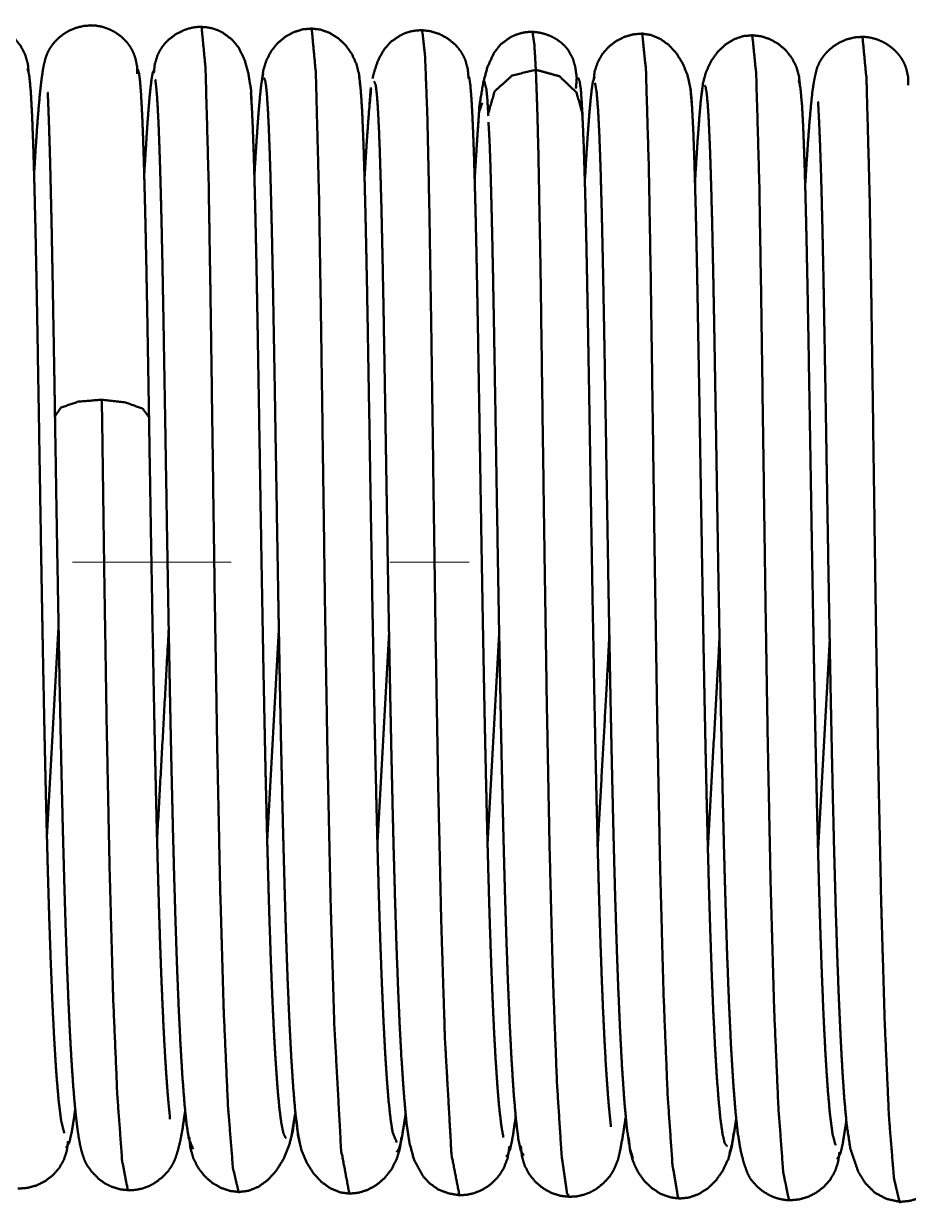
# Paper-space layout 'Layout1' of a CAD drawing. Header units: millimetres. Extents: x 0 to 420, y 0 to 297.
# Drawn here: x 198.76 to 204.38, y 237.64 to 245.13 of the extents above; entities that cross this region are included whole.
import ezdxf

# ---------------------------------------------------------------- set-up
doc = ezdxf.new("R2010")
doc.units = ezdxf.units.MM
doc.layers.add('170', color=7, linetype='Continuous', true_color=0xffffff)

psp = doc.layouts.get("Layout1")

# ---------------------------------------------------------------- linework, layer by layer
at = {"layer": '170', "color": 155, "linetype": 'Continuous', "lineweight": 50}
for p, q in [((200.9668, 244.7215), (200.9592, 244.6167)), ((201.6747, 244.6245), (201.6562, 244.5733)), ((198.9089, 239.9563), (198.9828, 241.2962)), ((200.3826, 241.2768), (200.3085, 239.9341)), ((201.0824, 241.2642), (201.0085, 239.9244)), ((201.7823, 241.2538), (201.7083, 239.9126)), ((203.8081, 239.8838), (203.882, 241.2217)), ((200.4585, 238.0353), (200.4869, 238.2046))]:
    psp.add_line(p, q, dxfattribs=at)
at = {"layer": '170', "color": 193, "linetype": 'Continuous', "lineweight": 13}
for p, q in [((200.0786, 241.7056), (199.0703, 241.7056)), ((200.0786, 241.7056), (199.0703, 241.7056)), ((201.591, 241.7056), (201.0869, 241.7056)), ((201.591, 241.7056), (201.0869, 241.7056))]:
    psp.add_line(p, q, dxfattribs=at)
at = {"layer": '170', "color": 155, "linetype": 'Continuous', "lineweight": 50}
for points, knots in [([(198.7936, 244.8053), (198.7877, 244.8702), (198.7709, 244.9298), (198.7424, 244.9853), (198.7039, 245.0339), (198.6564, 245.0741), (198.6032, 245.1036), (198.5464, 245.1218), (198.4857, 245.1287)], [0, 0, 0.131436, 0.256664, 0.382564, 0.507773, 0.633354, 0.756191, 0.876713, 1, 1]), ([(199.1969, 245.1176), (199.1416, 245.1135), (199.0897, 245.1006), (199.0487, 245.0828), (199.011, 245.0597), (198.9841, 245.0382), (198.9604, 245.0147), (198.9447, 244.9958), (198.9319, 244.9776), (198.9244, 244.9655), (198.9188, 244.9551), (198.9115, 244.9402), (198.9073, 244.9296), (198.9029, 244.9174), (198.8988, 244.9047), (198.8893, 244.868), (198.8823, 244.8292), (198.8733, 244.766), (198.8649, 244.6919), (198.8547, 244.5801), (198.8448, 244.4494), (198.8359, 244.3162), (198.8268, 244.1675), (198.8268, 244.1671)], [0, 0, 0.048875, 0.096015, 0.135385, 0.17434, 0.204698, 0.234143, 0.255747, 0.275392, 0.28791, 0.298321, 0.312944, 0.322994, 0.334436, 0.346124, 0.379551, 0.414288, 0.470547, 0.536307, 0.635263, 0.750716, 0.868381, 0.999653, 1, 1]), ([(199.4813, 244.8088), (199.4815, 244.8562), (199.4706, 244.9083), (199.4623, 244.9331), (199.4511, 244.9584), (199.4372, 244.9825), (199.4199, 245.0061), (199.3996, 245.0284), (199.3765, 245.0491), (199.3502, 245.0681), (199.3219, 245.0845), (199.29, 245.0985), (199.2573, 245.1089), (199.2215, 245.1156), (199.1854, 245.1177)], [0, 0, 0.098942, 0.209834, 0.264343, 0.322051, 0.380206, 0.441091, 0.503964, 0.568478, 0.636272, 0.704518, 0.777102, 0.848545, 0.924543, 1, 1]), ([(199.8964, 245.1079), (199.8667, 245.1072), (199.8375, 245.1037), (199.8085, 245.097), (199.7803, 245.0876), (199.727, 245.0608), (199.6798, 245.0246), (199.6591, 245.0033), (199.6407, 244.98), (199.625, 244.9549), (199.6119, 244.9285), (199.5943, 244.8725), (199.5878, 244.8125)], [0, 0, 0.062513, 0.124471, 0.186931, 0.249592, 0.375048, 0.500374, 0.562749, 0.625146, 0.687485, 0.749591, 0.8731, 1, 1]), ([(200.2106, 244.587), (200.2057, 244.7063), (200.1875, 244.8171), (200.1646, 244.8985), (200.1276, 244.9745), (200.086, 245.026), (200.0239, 245.072), (199.9937, 245.0869), (199.9579, 245.0986), (199.9238, 245.1048), (199.8855, 245.108)], [0, 0, 0.173372, 0.336499, 0.459218, 0.581954, 0.678018, 0.790235, 0.839159, 0.893807, 0.944069, 1, 1]), ([(199.8912, 245.108), (199.9164, 244.8437), (199.9363, 244.1116), (199.9486, 243.3603), (199.9744, 241.5184), (199.9902, 240.5539), (200.009, 239.6458), (200.0318, 238.8587), (200.0589, 238.2511), (200.0906, 237.8571), (200.1265, 237.7047), (200.1289, 237.7038)], [0, 0, 0.035806, 0.134586, 0.235924, 0.484383, 0.614488, 0.736992, 0.843196, 0.925229, 0.978538, 0.999656, 1, 1]), ([(200.5967, 245.0975), (200.5354, 245.0922), (200.4774, 245.0746), (200.4228, 245.0447), (200.3736, 245.0032), (200.333, 244.9523), (200.3022, 244.8934), (200.283, 244.8296), (200.2744, 244.7594)], [0, 0, 0.118932, 0.235941, 0.356142, 0.480619, 0.606252, 0.734638, 0.86344, 1, 1]), ([(200.8995, 244.7283), (200.8927, 244.8036), (200.8751, 244.8722), (200.8458, 244.9358), (200.8065, 244.991), (200.7581, 245.0365), (200.7042, 245.0698), (200.6464, 245.0903), (200.5849, 245.0976)], [0, 0, 0.140695, 0.272547, 0.402896, 0.528989, 0.65261, 0.770655, 0.884686, 1, 1]), ([(200.5909, 245.0976), (200.6172, 244.8128), (200.6377, 244.0197), (200.65, 243.2494), (200.676, 241.3906), (200.6921, 240.4298), (200.7115, 239.5331), (200.7347, 238.7644), (200.7776, 237.9738), (200.83, 237.6932)], [0, 0, 0.038585, 0.145615, 0.24954, 0.500315, 0.629947, 0.750936, 0.854689, 0.961493, 1, 1]), ([(201.2963, 245.0869), (201.258, 245.0849), (201.2237, 245.0798), (201.1879, 245.0693), (201.1571, 245.0556), (201.0943, 245.0131), (201.0511, 244.9647), (201.0124, 244.8947), (200.9875, 244.8205), (200.9773, 244.7789)], [0, 0, 0.078871, 0.150425, 0.227138, 0.29663, 0.452669, 0.58618, 0.750876, 0.912016, 1, 1]), ([(201.5876, 244.7807), (201.5826, 244.8413), (201.5663, 244.8981), (201.5538, 244.9251), (201.5387, 244.9508), (201.5209, 244.9747), (201.5007, 244.9967), (201.454, 245.0347), (201.4014, 245.0631), (201.3454, 245.0804), (201.2853, 245.0871)], [0, 0, 0.127102, 0.250622, 0.312854, 0.375202, 0.437648, 0.500098, 0.625996, 0.750975, 0.87365, 1, 1]), ([(201.291, 245.087), (201.2927, 245.0859), (201.3108, 244.931), (201.3259, 244.5347), (201.3391, 243.9251), (201.3514, 243.1366), (201.3777, 241.2629), (201.3942, 240.3067), (201.4139, 239.4224), (201.4377, 238.6727), (201.4792, 237.9431), (201.5296, 237.6828)], [0, 0, 0.000267, 0.021301, 0.074796, 0.15704, 0.26342, 0.516188, 0.645181, 0.764499, 0.86567, 0.964248, 1, 1]), ([(201.9959, 245.076), (201.9769, 245.0758), (201.9591, 245.0747), (201.9404, 245.0722), (201.9233, 245.0686), (201.8865, 245.0573), (201.8563, 245.0435), (201.7905, 244.9959), (201.7485, 244.9413), (201.7078, 244.8528), (201.681, 244.754), (201.6568, 244.6086), (201.6462, 244.4447)], [0, 0, 0.023608, 0.04572, 0.069076, 0.090773, 0.138534, 0.179653, 0.280362, 0.365801, 0.486594, 0.613476, 0.796363, 1, 1]), ([(202.2698, 244.716), (202.2749, 244.7843), (202.265, 244.8553), (202.2496, 244.9084), (202.2181, 244.964), (202.1997, 244.9856), (202.176, 245.0075), (202.1516, 245.0255), (202.1222, 245.0425), (202.1072, 245.0496), (202.0913, 245.0561), (202.075, 245.0618), (202.0582, 245.0666), (202.0406, 245.0705), (202.0231, 245.0733), (202.0046, 245.0751), (201.9864, 245.0757)], [0, 0, 0.130376, 0.266817, 0.372095, 0.493768, 0.547698, 0.609123, 0.66696, 0.731487, 0.763046, 0.795745, 0.828597, 0.86194, 0.896203, 0.930003, 0.965355, 1, 1]), ([(201.9921, 245.0757), (201.9949, 245.0705), (202.0056, 244.9948), (202.0151, 244.8351)], [0, 0, 0.024017, 0.339619, 1, 1]), ([(202.6959, 245.0652), (202.6353, 245.0603), (202.5784, 245.0444), (202.5247, 245.0173), (202.4764, 244.9798), (202.4368, 244.9339), (202.4071, 244.8812), (202.3888, 244.8241), (202.3815, 244.762)], [0, 0, 0.125299, 0.247313, 0.371375, 0.497418, 0.622554, 0.747249, 0.870983, 1, 1]), ([(203.0051, 244.6259), (202.9976, 244.7161), (202.9794, 244.7978), (202.9494, 244.8732), (202.9094, 244.9383), (202.8603, 244.9921), (202.8056, 245.0316), (202.7471, 245.0561), (202.6848, 245.0654)], [0, 0, 0.151161, 0.291044, 0.426774, 0.554438, 0.676073, 0.788757, 0.894823, 1, 1]), ([(202.9297, 237.6622), (202.9181, 237.673), (202.8831, 237.8782), (202.8524, 238.3208), (202.8262, 238.9693), (202.8043, 239.7866), (202.7862, 240.7125), (202.771, 241.6811), (202.7456, 243.4892), (202.7331, 244.2053), (202.7144, 244.8357), (202.691, 245.0652)], [0, 0, 0.002136, 0.030209, 0.090046, 0.177579, 0.287839, 0.41273, 0.543379, 0.78725, 0.883845, 0.968891, 1, 1]), ([(203.3963, 245.055), (203.3342, 245.0493), (203.2755, 245.0294), (203.2201, 244.9955), (203.17, 244.9483), (203.1286, 244.8903), (203.0969, 244.8227), (203.0768, 244.7491), (203.0672, 244.6678)], [0, 0, 0.110807, 0.22118, 0.336607, 0.459114, 0.58581, 0.718643, 0.854279, 1, 1]), ([(203.6937, 244.7258), (203.6876, 244.792), (203.6706, 244.8528), (203.642, 244.9094), (203.6033, 244.9588), (203.5556, 244.9997), (203.5023, 245.0298), (203.4453, 245.0483), (203.3845, 245.0552)], [0, 0, 0.132707, 0.258818, 0.385342, 0.510669, 0.635986, 0.758159, 0.877792, 1, 1]), ([(203.6296, 237.6514), (203.6225, 237.6551), (203.587, 237.8302), (203.5558, 238.2452), (203.529, 238.8706), (203.5066, 239.6709), (203.4881, 240.587), (203.4726, 241.5536), (203.447, 243.3818), (203.4346, 244.1182), (203.415, 244.8103), (203.3903, 245.0552)], [0, 0, 0.001084, 0.025176, 0.081293, 0.165702, 0.273664, 0.397217, 0.527581, 0.774125, 0.873447, 0.966805, 1, 1]), ([(204.0957, 245.0448), (204.0404, 245.0408), (203.9884, 245.0278), (203.9475, 245.0099), (203.9097, 244.9868), (203.8829, 244.9654), (203.8592, 244.9417), (203.8436, 244.9229), (203.8307, 244.9048), (203.8235, 244.893), (203.8178, 244.8825), (203.8031, 244.8514), (203.798, 244.8329), (203.7902, 244.7991), (203.7816, 244.7584), (203.7721, 244.6946), (203.7645, 244.6224), (203.7546, 244.5119), (203.7446, 244.3825), (203.7357, 244.251), (203.7268, 244.105), (203.7261, 244.0945)], [0, 0, 0.048901, 0.09615, 0.135493, 0.174514, 0.204759, 0.234273, 0.255804, 0.275397, 0.287604, 0.298116, 0.328434, 0.345354, 0.375923, 0.412602, 0.469418, 0.533426, 0.631172, 0.745583, 0.861791, 0.990729, 1, 1]), ([(204.3815, 244.7382), (204.3813, 244.7851), (204.3704, 244.836), (204.362, 244.8607), (204.3508, 244.8857), (204.3367, 244.9098), (204.3194, 244.9331), (204.299, 244.9555), (204.276, 244.976), (204.2496, 244.9951), (204.2213, 245.0115), (204.1894, 245.0256), (204.1567, 245.0359), (204.1209, 245.0427), (204.0847, 245.045)], [0, 0, 0.098248, 0.207074, 0.261685, 0.319087, 0.37761, 0.43836, 0.501744, 0.566269, 0.63461, 0.703035, 0.776028, 0.84785, 0.92416, 1, 1]), ([(204.3289, 237.6406), (204.3269, 237.641), (204.2909, 237.7858), (204.2592, 238.1728), (204.2319, 238.7744), (204.209, 239.557), (204.19, 240.4623), (204.1742, 241.426), (204.1484, 243.2723), (204.136, 244.0284), (204.1159, 244.7765), (204.0904, 245.0449)], [0, 0, 0.000273, 0.020396, 0.072759, 0.153978, 0.259569, 0.381695, 0.511679, 0.760714, 0.8627, 0.963629, 1, 1]), ([(199.0185, 238.0789), (199.0001, 238.1525), (198.9827, 238.2876), (198.968, 238.463), (198.9541, 238.6872), (198.9425, 238.9263), (198.9317, 239.1985), (198.9227, 239.4631), (198.9143, 239.7472), (198.9074, 240.0063), (198.9009, 240.2757), (198.8956, 240.5091), (198.8906, 240.7474), (198.8829, 241.1412), (198.8773, 241.4525), (198.8712, 241.8031), (198.864, 242.2371), (198.8557, 242.7415), (198.8463, 243.2903), (198.8409, 243.5772), (198.8354, 243.8403), (198.829, 244.1047), (198.8224, 244.3326), (198.8146, 244.5409), (198.8062, 244.6967), (198.7961, 244.8027), (198.7851, 244.841)], [0, 0, 0.0112, 0.031315, 0.057317, 0.090489, 0.125854, 0.166087, 0.20519, 0.247172, 0.285442, 0.325252, 0.359726, 0.394935, 0.453102, 0.499093, 0.550879, 0.615, 0.6895, 0.770574, 0.812957, 0.851821, 0.890882, 0.924559, 0.955345, 0.978392, 0.994106, 1, 1]), ([(199.5574, 242.624), (199.555, 242.7706), (199.5451, 243.3405), (199.5401, 243.5997), (199.5351, 243.8395), (199.5298, 244.0574), (199.5245, 244.2511), (199.5189, 244.4203), (199.513, 244.563), (199.5068, 244.6777), (199.5003, 244.7628), (199.4933, 244.8165), (199.4858, 244.8386), (199.4843, 244.8392)], [0, 0, 0.066074, 0.32296, 0.439798, 0.54791, 0.646114, 0.733462, 0.809723, 0.874092, 0.925887, 0.964325, 0.98874, 0.999256, 1, 1]), ([(199.5894, 244.834), (199.5815, 244.8195), (199.5728, 244.7715), (199.5636, 244.6912), (199.5546, 244.5889), (199.5451, 244.4612), (199.5267, 244.1679)], [0, 0, 0.024602, 0.097346, 0.217758, 0.370894, 0.561902, 1, 1]), ([(200.2838, 244.8119), (200.2771, 244.785), (200.27, 244.7375), (200.2624, 244.6671), (200.2543, 244.5757), (200.2457, 244.4607), (200.2367, 244.3253), (200.227, 244.1654)], [0, 0, 0.042711, 0.116549, 0.225572, 0.366924, 0.544382, 0.753372, 1, 1]), ([(201.8089, 238.0503), (201.7958, 238.1255), (201.7832, 238.2322), (201.7713, 238.3694), (201.76, 238.5367), (201.7493, 238.7308), (201.7393, 238.9517), (201.7299, 239.1961), (201.721, 239.4622), (201.7128, 239.7452), (201.705, 240.0437), (201.6978, 240.3524), (201.6909, 240.671), (201.6845, 240.9936), (201.6785, 241.3201), (201.6673, 241.9676), (201.6571, 242.5909), (201.6473, 243.1683), (201.6425, 243.4326), (201.6376, 243.6789), (201.6326, 243.9027), (201.6275, 244.1043), (201.6223, 244.2817), (201.6168, 244.4348), (201.6111, 244.5621), (201.6051, 244.6636), (201.5989, 244.7378), (201.5922, 244.7843), (201.5843, 244.8021)], [0, 0, 0.011295, 0.027183, 0.047556, 0.072362, 0.101127, 0.133846, 0.170029, 0.209414, 0.251309, 0.295471, 0.341166, 0.388305, 0.436045, 0.48435, 0.580165, 0.672395, 0.757826, 0.796939, 0.833374, 0.866493, 0.896337, 0.922587, 0.945259, 0.964109, 0.979154, 0.990168, 0.997113, 1, 1]), ([(201.7132, 244.5592), (201.7537, 244.6988), (201.8653, 244.7988), (202.0151, 244.8351)], [0, 0, 0.323595, 0.657014, 1, 1]), ([(202.0151, 244.8351), (202.0151, 244.8351), (202.1641, 244.7943), (202.2733, 244.691), (202.3105, 244.5613)], [0, 0, 0.000094, 0.351276, 0.693186, 1, 1]), ([(202.2295, 237.6731), (202.2138, 237.6945), (202.1793, 237.9297), (202.1491, 238.3994), (202.1234, 239.0705), (202.102, 239.9039), (202.0843, 240.8386), (202.0694, 241.8083), (202.0443, 243.5945), (202.0317, 244.2896), (202.0237, 244.5996), (202.0151, 244.8351)], [0, 0, 0.003701, 0.036832, 0.102467, 0.196098, 0.312334, 0.442689, 0.577898, 0.826968, 0.923901, 0.967134, 1, 1]), ([(199.5971, 244.7733), (199.6027, 244.7302), (199.6081, 244.6674), (199.6134, 244.582), (199.6185, 244.4762), (199.6234, 244.3472), (199.6282, 244.1982), (199.633, 244.0249), (199.6376, 243.8321), (199.6422, 243.6149), (199.6467, 243.3805), (199.6513, 243.1239), (199.6607, 242.5648), (199.6708, 241.9529), (199.682, 241.3064), (199.6881, 240.9791), (199.6947, 240.6474), (199.7017, 240.323), (199.7094, 240.0014), (199.7175, 239.6936), (199.7264, 239.3968), (199.7359, 239.1216), (199.7463, 238.8663), (199.7573, 238.6397), (199.7693, 238.4395), (199.782, 238.2729), (199.7956, 238.1389), (199.81, 238.0441), (199.8378, 237.9772)], [0, 0, 0.006388, 0.015651, 0.028222, 0.043772, 0.062735, 0.084647, 0.110103, 0.138437, 0.170354, 0.204802, 0.242502, 0.324643, 0.414549, 0.509543, 0.55764, 0.606376, 0.654041, 0.701302, 0.74654, 0.790153, 0.830613, 0.868147, 0.901465, 0.930931, 0.955477, 0.975262, 0.98936, 1, 1]), ([(200.2881, 244.7831), (200.2959, 244.7658), (200.3017, 244.7265), (200.3073, 244.6653), (200.3127, 244.5806), (200.3179, 244.4745), (200.323, 244.3439), (200.328, 244.1922), (200.3328, 244.0154), (200.3375, 243.8181), (200.3423, 243.5954), (200.3469, 243.3546), (200.3564, 242.8128), (200.3663, 242.2086), (200.3772, 241.5608), (200.3832, 241.2252), (200.3895, 240.8912), (200.3963, 240.5539), (200.4036, 240.2251), (200.4115, 239.9006), (200.42, 239.5915), (200.4293, 239.2954), (200.4391, 239.0228), (200.45, 238.7727), (200.4614, 238.5535), (200.4739, 238.3629), (200.4871, 238.2086), (200.5013, 238.0903), (200.5162, 238.0113)], [0, 0, 0.002799, 0.008659, 0.017712, 0.030233, 0.045904, 0.065179, 0.087576, 0.113657, 0.142773, 0.175623, 0.211153, 0.291074, 0.380202, 0.475778, 0.525287, 0.57456, 0.624317, 0.672825, 0.720704, 0.76632, 0.810017, 0.85024, 0.887163, 0.919547, 0.947722, 0.970562, 0.988139, 1, 1]), ([(201.1318, 238.0189), (201.105, 238.0834), (201.0922, 238.1658), (201.0799, 238.2803), (201.0683, 238.424), (201.0572, 238.5966), (201.0468, 238.7953), (201.037, 239.0199), (201.0278, 239.267), (201.0192, 239.535), (201.0111, 239.8191), (201.0035, 240.1179), (200.9964, 240.4263), (200.9897, 240.7437), (200.9835, 241.0646), (200.9775, 241.3887), (200.9666, 242.0298), (200.9565, 242.6451), (200.9468, 243.2136), (200.942, 243.4735), (200.9371, 243.7154), (200.9322, 243.9349), (200.9272, 244.1323), (200.9219, 244.3054), (200.9165, 244.4545), (200.9109, 244.5781), (200.9049, 244.6761), (200.8987, 244.7468), (200.8921, 244.7915)], [0, 0, 0.01029, 0.022589, 0.039561, 0.060821, 0.08632, 0.115644, 0.14879, 0.185248, 0.224767, 0.266674, 0.31073, 0.356206, 0.403016, 0.450327, 0.49811, 0.592633, 0.683356, 0.767182, 0.805501, 0.841161, 0.873525, 0.902635, 0.928164, 0.950161, 0.968406, 0.982873, 0.993344, 1, 1]), ([(200.9892, 244.759), (200.9894, 244.759), (200.9976, 244.7376), (201.0052, 244.6759), (201.0117, 244.5854), (201.0179, 244.4639), (201.0231, 244.3286), (201.0282, 244.1702), (201.0326, 244.0101), (201.0369, 243.833), (201.0406, 243.6638), (201.0442, 243.483), (201.0503, 243.1467), (201.0556, 242.8441), (201.061, 242.5151), (201.063, 242.3931), (201.0672, 242.1346), (201.0736, 241.7517), (201.0832, 241.2052), (201.0888, 240.9087), (201.0957, 240.568), (201.103, 240.2356), (201.1114, 239.8925), (201.1204, 239.5658), (201.1295, 239.2752), (201.1394, 239.0058), (201.1494, 238.7746), (201.1604, 238.5663), (201.172, 238.3918), (201.184, 238.2417), (201.1957, 238.1232), (201.2132, 238.0125), (201.2414, 237.9086), (201.2983, 237.805), (201.3407, 237.7588), (201.3946, 237.7207), (201.4591, 237.6959), (201.5351, 237.6828)], [0, 0, 0.000026, 0.003182, 0.011751, 0.024258, 0.041031, 0.059688, 0.081542, 0.103615, 0.128041, 0.151363, 0.176288, 0.222651, 0.264377, 0.30973, 0.326546, 0.362188, 0.414973, 0.490315, 0.531193, 0.578173, 0.623996, 0.671311, 0.716356, 0.756443, 0.793595, 0.825494, 0.854256, 0.878357, 0.899119, 0.915524, 0.930982, 0.945809, 0.9621, 0.970749, 0.979852, 0.989378, 1, 1]), ([(201.6877, 244.7621), (201.7006, 244.713), (201.7073, 244.6426), (201.7135, 244.5416)], [0, 0, 0.228261, 0.545617, 1, 1]), ([(202.3104, 244.5518), (202.309, 244.5841), (202.3076, 244.6137), (202.3012, 244.7064), (202.2943, 244.7585), (202.2849, 244.784)], [0, 0, 0.137888, 0.26408, 0.659798, 0.883783, 1, 1]), ([(202.3882, 244.7879), (202.3782, 244.7634), (202.371, 244.7183), (202.3634, 244.6509), (202.3552, 244.5594), (202.3466, 244.4463), (202.3373, 244.3087), (202.3277, 244.1503), (202.3263, 244.1266)], [0, 0, 0.039669, 0.108336, 0.210256, 0.348365, 0.518806, 0.725996, 0.96447, 1, 1]), ([(202.3906, 244.7513), (202.4012, 244.6956), (202.4109, 244.575), (202.4191, 244.4087), (202.4268, 244.1905), (202.4333, 243.9523), (202.4396, 243.678), (202.445, 243.4063), (202.4503, 243.1125), (202.4598, 242.5558), (202.4681, 242.0476), (202.4754, 241.6118), (202.4785, 241.4362), (202.4845, 241.1044), (202.4913, 240.751), (202.4953, 240.5551), (202.5005, 240.3168), (202.5059, 240.0837), (202.5126, 239.8147), (202.5198, 239.5567), (202.5286, 239.2745), (202.5381, 239.0133), (202.5496, 238.7448), (202.562, 238.5097), (202.5769, 238.2877), (202.5927, 238.1148), (202.6115, 237.985), (202.6316, 237.9194)], [0, 0, 0.008295, 0.025977, 0.050315, 0.082236, 0.117058, 0.157167, 0.196896, 0.23984, 0.32124, 0.395526, 0.459241, 0.484913, 0.53342, 0.585089, 0.613733, 0.648574, 0.682663, 0.721995, 0.759718, 0.800995, 0.839203, 0.878489, 0.912901, 0.945425, 0.970801, 0.989974, 1, 1]), ([(203.0764, 244.7414), (203.0693, 244.6929), (203.0618, 244.6244), (203.0538, 244.5327), (203.0455, 244.4207), (203.0364, 244.2854), (203.027, 244.1305), (203.0261, 244.1157)], [0, 0, 0.078113, 0.187912, 0.334362, 0.513313, 0.729209, 0.976456, 1, 1]), ([(203.0876, 244.7363), (203.0939, 244.7262), (203.1012, 244.6821), (203.1081, 244.6045), (203.1141, 244.5037), (203.1198, 244.3762), (203.1249, 244.2356), (203.1297, 244.0735), (203.1341, 243.9067), (203.1383, 243.7235), (203.142, 243.5437), (203.1457, 243.3523), (203.1519, 243.0043), (203.1582, 242.6323), (203.1681, 242.0313), (203.1757, 241.5768), (203.1847, 241.0778), (203.1903, 240.7872), (203.1962, 240.5005), (203.2033, 240.179), (203.211, 239.8679), (203.2203, 239.5335), (203.2302, 239.2211), (203.2422, 238.9064), (203.2553, 238.6273), (203.2687, 238.406), (203.2836, 238.2153), (203.2972, 238.0851), (203.3155, 237.9717), (203.334, 237.8977), (203.3568, 237.8308), (203.3776, 237.7883), (203.4211, 237.7386), (203.4557, 237.7103), (203.5, 237.6833), (203.529, 237.6706), (203.5604, 237.6607), (203.5964, 237.654), (203.6347, 237.6513)], [0, 0, 0.001645, 0.007794, 0.018507, 0.032395, 0.049952, 0.069307, 0.091625, 0.114572, 0.139776, 0.164527, 0.190853, 0.238738, 0.289925, 0.372612, 0.435141, 0.503806, 0.543792, 0.583236, 0.627485, 0.670292, 0.716308, 0.759306, 0.802637, 0.841077, 0.871568, 0.897883, 0.915898, 0.931698, 0.942192, 0.95191, 0.958422, 0.967509, 0.973663, 0.980797, 0.985157, 0.989673, 0.99472, 1, 1]), ([(203.9191, 238.0022), (203.9006, 238.0704), (203.8833, 238.2005), (203.8685, 238.3725), (203.8546, 238.5928), (203.8429, 238.827), (203.832, 239.0943), (203.823, 239.3554), (203.8145, 239.637), (203.8076, 239.8947), (203.801, 240.1631), (203.7958, 240.396), (203.7907, 240.634), (203.783, 241.0275), (203.7773, 241.3387), (203.7742, 241.5142), (203.7675, 241.9075), (203.7639, 242.1234), (203.7556, 242.6287), (203.7462, 243.1807), (203.7408, 243.4709), (203.7353, 243.7381), (203.729, 244.0067), (203.7224, 244.2384), (203.7146, 244.4499), (203.7062, 244.609), (203.6962, 244.7208), (203.6853, 244.7667)], [0, 0, 0.01043, 0.029808, 0.055306, 0.087889, 0.122507, 0.16201, 0.200582, 0.242177, 0.280241, 0.319879, 0.35428, 0.389424, 0.447538, 0.493495, 0.519401, 0.577478, 0.609359, 0.68397, 0.765483, 0.808342, 0.847805, 0.887473, 0.92169, 0.952938, 0.976464, 0.993038, 1, 1]), ([(198.9155, 244.6908), (198.9146, 244.6758), (198.9162, 244.6322), (198.919, 244.5645), (198.9236, 244.432), (198.9286, 244.2603), (198.9317, 244.1369), (198.9349, 244.0006), (198.9386, 243.8329), (198.9422, 243.6501), (198.9463, 243.4308), (198.9552, 242.9239), (198.9599, 242.6357)], [0, 0, 0.007311, 0.028561, 0.06151, 0.126012, 0.209565, 0.269594, 0.335946, 0.417533, 0.506468, 0.613172, 0.859762, 1, 1]), ([(200.4296, 238.0474), (200.4253, 238.0485), (200.4112, 238.0772), (200.3977, 238.1431), (200.3849, 238.2433), (200.3727, 238.3767), (200.3613, 238.5394), (200.3504, 238.7318), (200.3403, 238.9489), (200.3307, 239.1917), (200.3219, 239.4543), (200.3136, 239.7365), (200.3059, 240.0311), (200.2986, 240.3386), (200.2919, 240.6515), (200.2855, 240.9716), (200.2795, 241.2907), (200.2685, 241.9251), (200.2585, 242.5331), (200.2491, 243.0959), (200.2445, 243.3561), (200.2399, 243.5966), (200.2352, 243.8196), (200.2305, 244.0197), (200.2257, 244.1994), (200.2207, 244.3555), (200.2156, 244.4899), (200.2103, 244.6004), (200.2047, 244.6893)], [0, 0, 0.000662, 0.005464, 0.015568, 0.030747, 0.05088, 0.075395, 0.104353, 0.137022, 0.173536, 0.21303, 0.255448, 0.299744, 0.345969, 0.393009, 0.441122, 0.489085, 0.584438, 0.675825, 0.760414, 0.799524, 0.835675, 0.869201, 0.899281, 0.926295, 0.94977, 0.969987, 0.98661, 1, 1]), ([(200.9682, 244.7113), (200.9547, 244.5695), (200.9402, 244.3704), (200.9268, 244.1525)], [0, 0, 0.254265, 0.610563, 1, 1]), ([(203.2304, 237.9948), (203.2151, 238.0145), (203.2012, 238.0726), (203.188, 238.1675), (203.1756, 238.2954), (203.1637, 238.4553), (203.1526, 238.6429), (203.1421, 238.8587), (203.1324, 239.0974), (203.1233, 239.3597), (203.1148, 239.6393), (203.1068, 239.9359), (203.0995, 240.2424), (203.0925, 240.5593), (203.0861, 240.8789), (203.08, 241.2032), (203.0743, 241.5239), (203.0637, 242.1539), (203.0539, 242.748), (203.0445, 243.2886), (203.0399, 243.5348), (203.0352, 243.7597), (203.0304, 243.9654), (203.0256, 244.1468), (203.0205, 244.3067), (203.0154, 244.4423), (203.01, 244.5555), (203.0045, 244.6444), (202.9986, 244.7111)], [0, 0, 0.003707, 0.01259, 0.026826, 0.045919, 0.069758, 0.097686, 0.129809, 0.16531, 0.204319, 0.245896, 0.290007, 0.335572, 0.382689, 0.430208, 0.478423, 0.526096, 0.619744, 0.708069, 0.788431, 0.825036, 0.858465, 0.889041, 0.916026, 0.9398, 0.959976, 0.976819, 0.990057, 1, 1]), ([(203.8097, 244.6295), (203.8096, 244.6295), (203.809, 244.6233), (203.8095, 244.6087), (203.8134, 244.5338), (203.8168, 244.4623), (203.8204, 244.3738), (203.8247, 244.2484), (203.8291, 244.1019), (203.8331, 243.9459), (203.8371, 243.7732), (203.8406, 243.6057), (203.8441, 243.4267), (203.8498, 243.112), (203.8585, 242.5978), (203.8643, 242.2429), (203.8672, 242.0657), (203.8739, 241.6689), (203.8859, 240.9972), (203.8933, 240.623), (203.9011, 240.2575), (203.91, 239.8891), (203.9194, 239.5393), (203.9292, 239.2278), (203.9399, 238.9405), (203.9511, 238.6927), (203.9629, 238.4752), (203.9748, 238.2979), (203.9895, 238.1376), (204.0132, 237.9806), (204.064, 237.832), (204.1091, 237.7598), (204.1677, 237.7007), (204.2438, 237.6601), (204.3348, 237.6406)], [0, 0, 0.000018, 0.000887, 0.002918, 0.013399, 0.023406, 0.035766, 0.053306, 0.073769, 0.095576, 0.119701, 0.143097, 0.168115, 0.212083, 0.283918, 0.333495, 0.358246, 0.413687, 0.507536, 0.559817, 0.610875, 0.662352, 0.711236, 0.754762, 0.794928, 0.829577, 0.86, 0.884832, 0.907309, 0.929498, 0.951424, 0.963321, 0.974949, 0.986999, 1, 1]), ([(201.6511, 244.5165), (201.6419, 244.3877), (201.6323, 244.2368), (201.6267, 244.1432)], [0, 0, 0.34521, 0.749152, 1, 1]), ([(201.7138, 244.5027), (201.7179, 244.4386), (201.722, 244.354), (201.7263, 244.2314), (201.7304, 244.0877), (201.7346, 243.9213), (201.7387, 243.7401), (201.743, 243.5332), (201.7472, 243.3114), (201.7515, 243.0653), (201.7605, 242.5261), (201.7704, 241.9258), (201.7816, 241.2798), (201.7878, 240.9498), (201.7945, 240.6102), (201.8017, 240.2781), (201.8097, 239.9447), (201.8182, 239.6267), (201.8277, 239.3177), (201.8379, 239.0333), (201.8491, 238.7681), (201.8612, 238.5356), (201.8744, 238.3313), (201.8885, 238.1668), (201.9038, 238.0415), (201.92, 237.9643), (201.9384, 237.9376)], [0, 0, 0.009771, 0.022656, 0.041296, 0.063156, 0.088465, 0.116037, 0.147499, 0.181237, 0.218661, 0.300656, 0.391952, 0.490184, 0.540377, 0.592022, 0.642536, 0.693236, 0.741618, 0.78862, 0.831893, 0.872258, 0.907658, 0.93878, 0.963883, 0.983078, 0.995077, 1, 1]), ([(202.492, 238.1188), (202.4918, 238.1218), (202.4907, 238.1339), (202.4888, 238.1531), (202.4849, 238.1903), (202.4801, 238.2395), (202.4735, 238.3154), (202.4669, 238.4063), (202.4587, 238.5339), (202.4507, 238.6806), (202.4417, 238.8688), (202.4332, 239.0782), (202.4244, 239.3265), (202.4162, 239.595), (202.4078, 239.9037), (202.4, 240.2287), (202.3921, 240.5906), (202.3848, 240.9625), (202.3774, 241.364), (202.3704, 241.7662), (202.3567, 242.5954), (202.3498, 243.0074), (202.3429, 243.3916), (202.3355, 243.759), (202.3279, 244.0783), (202.3193, 244.3535), (202.3102, 244.5677)], [0, 0, 0.000459, 0.002338, 0.005325, 0.011123, 0.018794, 0.030598, 0.044719, 0.064544, 0.087314, 0.116512, 0.148992, 0.187494, 0.229131, 0.276994, 0.327378, 0.383473, 0.441117, 0.503366, 0.565701, 0.69423, 0.758086, 0.817647, 0.874592, 0.924105, 0.966778, 1, 1]), ([(198.96, 242.6346), (198.9984, 242.689), (199.1084, 242.7262), (199.2576, 242.7387)], [0, 0, 0.200379, 0.549695, 1, 1]), ([(199.2576, 242.7387), (199.2577, 242.7387), (199.4072, 242.7217), (199.5179, 242.6812), (199.5574, 242.6272)], [0, 0, 0.000123, 0.448833, 0.800481, 1, 1]), ([(199.2576, 242.7387), (199.2728, 241.646), (199.2882, 240.679), (199.3067, 239.7603), (199.3289, 238.9556), (199.3555, 238.3243), (199.3866, 237.9024), (199.422, 237.7198), (199.4299, 237.7145)], [0, 0, 0.217067, 0.40918, 0.591702, 0.751628, 0.877139, 0.961174, 0.998122, 1, 1]), ([(198.9598, 242.6345), (198.9606, 242.5878), (198.9695, 242.0456), (198.9794, 241.4683), (198.9906, 240.8702), (198.9969, 240.5666), (199.0034, 240.2696), (199.0107, 239.973), (199.0184, 239.6882), (199.0268, 239.4107), (199.0358, 239.1515), (199.0452, 238.9177), (199.0553, 238.7056), (199.0647, 238.5395), (199.0747, 238.3908), (199.0837, 238.2793), (199.0934, 238.1806), (199.102, 238.1099), (199.1113, 238.0472), (199.1192, 238.0043), (199.1283, 237.9654), (199.1358, 237.9403), (199.1446, 237.9147), (199.1514, 237.8975), (199.1635, 237.875), (199.1943, 237.8321), (199.2391, 237.7861), (199.2778, 237.7585), (199.3204, 237.7375), (199.3758, 237.7211), (199.4357, 237.7145)], [0, 0, 0.009157, 0.115425, 0.228594, 0.345834, 0.405364, 0.463579, 0.521732, 0.577567, 0.631988, 0.682814, 0.728668, 0.770285, 0.802897, 0.832104, 0.854023, 0.873466, 0.887434, 0.899856, 0.908407, 0.916226, 0.921362, 0.926664, 0.930287, 0.935298, 0.94565, 0.958241, 0.967543, 0.976858, 0.988175, 1, 1]), ([(199.69, 238.1663), (199.6903, 238.1783), (199.6886, 238.1971), (199.6857, 238.2237), (199.6814, 238.2662), (199.6769, 238.3183), (199.671, 238.3932), (199.6649, 238.4807), (199.6577, 238.5981), (199.6506, 238.731), (199.6427, 238.8996), (199.635, 239.0859), (199.6275, 239.2931), (199.6203, 239.5155), (199.6136, 239.7501), (199.6071, 239.9959), (199.601, 240.2497), (199.5952, 240.5113), (199.5897, 240.7765), (199.5795, 241.3157), (199.5701, 241.8533), (199.5614, 242.3747), (199.5573, 242.6273)], [0, 0, 0.002682, 0.006909, 0.012901, 0.022487, 0.034187, 0.051034, 0.070675, 0.097031, 0.126832, 0.164647, 0.206424, 0.252869, 0.302731, 0.355293, 0.410395, 0.467268, 0.525871, 0.585315, 0.706122, 0.826582, 0.943391, 1, 1]), ([(199.6828, 241.2871), (199.6818, 241.2681), (199.6086, 239.9439)], [0, 0, 0.014201, 1, 1]), ([(202.4081, 239.9021), (202.4725, 241.0547), (202.4821, 241.24)], [0, 0, 0.861541, 1, 1]), ([(203.108, 239.8914), (203.1774, 241.142), (203.1821, 241.232)], [0, 0, 0.932848, 1, 1]), ([(199.0295, 237.9854), (199.0492, 238.0136), (199.0654, 238.08), (199.082, 238.1836), (199.0881, 238.2293)], [0, 0, 0.135398, 0.404682, 0.818244, 1, 1]), ([(199.4239, 237.7147), (199.4718, 237.7175), (199.5172, 237.7269), (199.5552, 237.7409), (199.5907, 237.7595), (199.6405, 237.7965), (199.6791, 237.8373), (199.6984, 237.865), (199.7117, 237.8885), (199.7201, 237.9064), (199.7258, 237.9209), (199.7408, 237.9683), (199.7544, 238.0224), (199.7711, 238.1112), (199.7858, 238.214), (199.7874, 238.2264)], [0, 0, 0.068424, 0.134491, 0.192243, 0.24942, 0.337804, 0.417887, 0.466045, 0.504506, 0.532674, 0.55499, 0.625769, 0.705291, 0.834112, 0.982233, 1, 1]), ([(200.1239, 237.7039), (200.1898, 237.712), (200.2525, 237.7376), (200.3118, 237.7804), (200.3659, 237.8397), (200.4112, 237.9123), (200.4467, 237.9973), (200.4705, 238.0903), (200.4838, 238.1935)], [0, 0, 0.099871, 0.201703, 0.311575, 0.432218, 0.560829, 0.699378, 0.843525, 1, 1]), ([(200.4945, 238.1572), (200.5043, 238.0612), (200.5249, 237.9744), (200.5574, 237.8944), (200.6, 237.8256), (200.6518, 237.769), (200.7092, 237.7276), (200.7706, 237.7022), (200.8357, 237.6932)], [0, 0, 0.152546, 0.293609, 0.430059, 0.55793, 0.679217, 0.791069, 0.896038, 1, 1]), ([(201.1318, 237.9596), (201.1467, 237.9816), (201.1621, 238.0376), (201.1879, 238.2006)], [0, 0, 0.106208, 0.338748, 1, 1]), ([(201.827, 237.9328), (201.8352, 237.9371), (201.8512, 237.9751), (201.8677, 238.0512), (201.8863, 238.1768)], [0, 0, 0.036276, 0.197931, 0.502558, 1, 1]), ([(202.2237, 237.6733), (202.2743, 237.6767), (202.3221, 237.6873), (202.3614, 237.7026), (202.398, 237.723), (202.4473, 237.7624), (202.4843, 237.8035), (202.5007, 237.8279), (202.5122, 237.8492), (202.5359, 237.9056), (202.5474, 237.9524), (202.5661, 238.051), (202.586, 238.1775), (202.5872, 238.186)], [0, 0, 0.072338, 0.14204, 0.202011, 0.26172, 0.35164, 0.430428, 0.472236, 0.506665, 0.593806, 0.662458, 0.805383, 0.987669, 1, 1]), ([(203.2456, 237.9515), (203.2609, 238.0057), (203.2767, 238.0924), (203.2876, 238.1699)], [0, 0, 0.252953, 0.648773, 1, 1]), ([(203.9281, 237.9129), (203.9504, 237.9484), (203.9666, 238.0192), (203.9833, 238.1262), (203.9873, 238.1565)], [0, 0, 0.165345, 0.452093, 0.879698, 1, 1]), ([(204.3229, 237.6408), (204.3944, 237.6483), (204.4587, 237.6688), (204.5054, 237.6948), (204.5462, 237.7277), (204.5719, 237.7554), (204.5921, 237.7817), (204.6157, 237.8208), (204.6264, 237.849), (204.6398, 237.8927), (204.6523, 237.9398), (204.664, 237.9976), (204.6745, 238.0624), (204.6863, 238.148)], [0, 0, 0.103012, 0.199751, 0.276468, 0.351536, 0.405826, 0.453398, 0.518735, 0.562029, 0.627559, 0.697355, 0.781963, 0.876123, 1, 1]), ([(199.8127, 238.0555), (199.8203, 237.9844), (199.8388, 237.9194), (199.869, 237.859), (199.9093, 237.8064), (199.9587, 237.7629), (200.0137, 237.7309), (200.0725, 237.7111), (200.1351, 237.7037)], [0, 0, 0.135555, 0.263729, 0.391805, 0.517441, 0.642207, 0.762864, 0.880496, 1, 1]), ([(200.8238, 237.6934), (200.8872, 237.699), (200.9471, 237.7178), (201.0036, 237.7496), (201.0549, 237.7937), (201.0973, 237.8476), (201.13, 237.9102), (201.1509, 237.9781), (201.1613, 238.0529)], [0, 0, 0.116747, 0.232082, 0.35111, 0.475171, 0.601131, 0.73073, 0.861273, 1, 1]), ([(202.923, 237.6623), (202.9877, 237.669), (203.0492, 237.6908), (203.1072, 237.7275), (203.1599, 237.7784), (203.2039, 237.8408), (203.2381, 237.9137), (203.2605, 237.993), (203.2725, 238.081)], [0, 0, 0.108416, 0.217042, 0.331362, 0.453537, 0.580655, 0.714763, 0.852133, 1, 1]), ([(198.7247, 237.7257), (198.7858, 237.7305), (198.8432, 237.7464), (198.8974, 237.7733), (198.9462, 237.8107), (198.9862, 237.8565), (199.0164, 237.909), (199.0352, 237.966), (199.0429, 238.0279)], [0, 0, 0.125885, 0.248395, 0.372851, 0.499044, 0.624131, 0.748567, 0.871781, 1, 1]), ([(201.5239, 237.683), (201.5741, 237.6862), (201.6213, 237.6963), (201.675, 237.7182), (201.7235, 237.7495), (201.7716, 237.7957), (201.8088, 237.85), (201.836, 237.9189), (201.8475, 237.9958)], [0, 0, 0.100931, 0.197661, 0.314139, 0.429748, 0.563576, 0.695475, 0.844095, 1, 1]), ([(201.9199, 237.997), (201.9266, 237.932), (201.9442, 237.8721), (201.9735, 237.8165), (202.0129, 237.7678), (202.0613, 237.7276), (202.1154, 237.698), (202.1732, 237.6799), (202.2348, 237.6731)], [0, 0, 0.130636, 0.25532, 0.380953, 0.506078, 0.631831, 0.755042, 0.876075, 1, 1]), ([(202.6052, 238.0483), (202.6136, 237.9693), (202.6329, 237.8974), (202.6641, 237.8308), (202.7052, 237.7733), (202.7556, 237.7258), (202.8115, 237.6911), (202.8713, 237.6698), (202.9349, 237.6622)], [0, 0, 0.141722, 0.274513, 0.405556, 0.531799, 0.655166, 0.772578, 0.885846, 1, 1]), ([(203.6236, 237.6515), (203.6849, 237.6565), (203.7427, 237.6727), (203.7972, 237.7001), (203.8462, 237.738), (203.8865, 237.7844), (203.9169, 237.8377), (203.9359, 237.8954), (203.944, 237.9583)], [0, 0, 0.125218, 0.247257, 0.371353, 0.497437, 0.622576, 0.747408, 0.871045, 1, 1])]:
    psp.add_open_spline(points, degree=1, knots=knots, dxfattribs=at)

doc.saveas('drawing.dxf')
